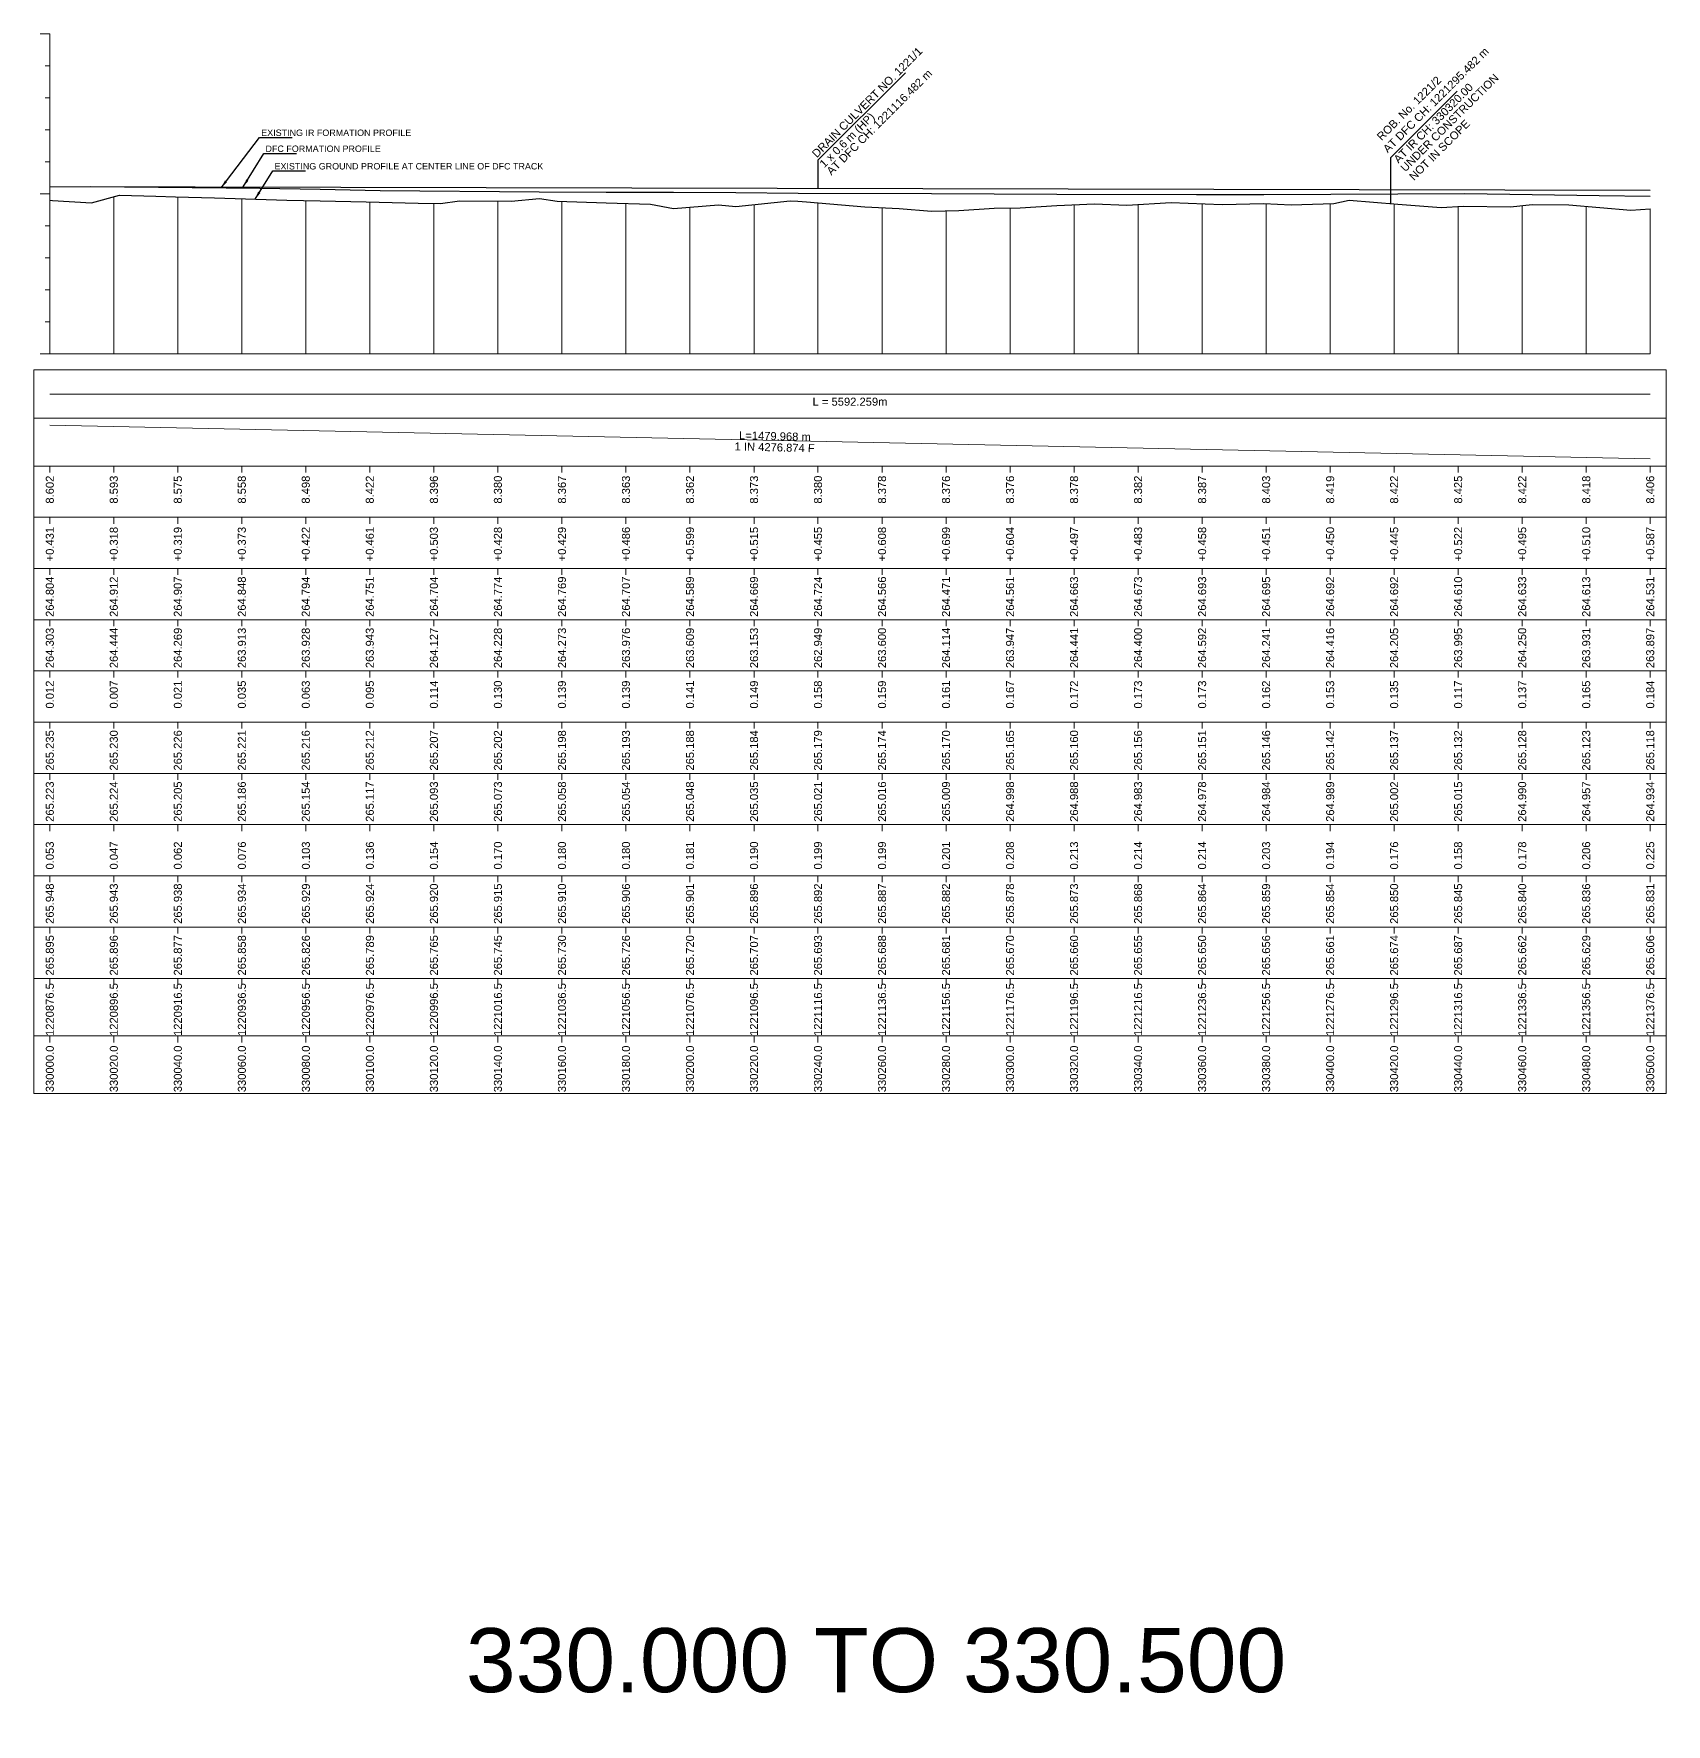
# Model space of a CAD drawing. Header units: metres. Extents: x 2905 to 23505, y -2719 to -1879.
# Drawn here: x 21995 to 22505, y -2428 to -1900 of the extents above; entities that cross this region are included whole.
import ezdxf
from ezdxf.enums import TextEntityAlignment as Align

# ---------------------------------------------------------------- set-up
doc = ezdxf.new("R2010")
doc.units = ezdxf.units.M
doc.header["$MEASUREMENT"] = 0
for name, color, linetype in [("LS BRIDGE'S", 7, 'Continuous'), ('LS DRAIN CULVERT', 10, 'Continuous'), ('ref text', 3, 'Continuous')]:
    doc.layers.add(name, color=color, linetype=linetype)
for name, color, linetype, lineweight in [('LS CUT FILL', 10, 'Continuous', 0), ('LS DATUM X', 7, 'Continuous', 0), ('LS DATUM Y', 7, 'Continuous', 0), ('LS EXG GL', 7, 'Continuous', 0), ('LS EXG IR CH', 7, 'Continuous', 0), ('LS EXG RL', 7, 'Continuous', 0), ('LS EXG. FL', 7, 'Continuous', 0), ('LS EXG. GL AT PRO. TOE', 7, 'Continuous', 0), ('LS FRAME', 7, 'Continuous', 0), ('LS HORIZONTAL ALIGNMENT', 10, 'Continuous', 0), ('LS PFL-EFL', 10, 'Continuous', 0), ('LS PRL-ERL', 10, 'Continuous', 0), ('LS PRO FL', 10, 'Continuous', 0), ('LS PRO. DFCC CH', 10, 'Continuous', 0), ('LS PRO. RL', 10, 'Continuous', 0), ('LS PROFILE EXG FL', 7, 'Continuous', 25), ('LS PROFILE EXG GL', 7, 'Continuous', 30), ('LS PROFILE PRO FL', 1, 'Continuous', 30), ('LS TICKS', 7, 'Continuous', 0), ('LS TRACK CENTER', 10, 'Continuous', 0), ('LS VERTICAL ALIGNMENT', 10, 'Continuous', 0), ('Profile Grid', 7, 'Continuous', 0)]:
    doc.layers.add(name, color=color, linetype=linetype, lineweight=lineweight)
doc.styles.get("Standard").update_dxf_attribs({"font": 'arial.ttf'})
doc.styles.add('Style-Arial', font='arial.ttf')
doc.dimstyles.get("Standard").update_dxf_attribs({"dimtxt": 5, "dimasz": 0.18, "dimexe": 0.18, "dimexo": 0.0625, "dimgap": 0.09, "dimtad": 0, "dimtih": 1, "dimtoh": 1, "dimdec": 4, "dimzin": 0, "dimdsep": 46, "dimtxsty": 'Standard', "dimcen": 0.09, "dimadec": 0, "dimazin": 0, "dimtfac": 1, "dimtdec": 4, "dimtofl": 0, "dimtmove": 0, "dimatfit": 3, "dimfxl": 1, "dimtolj": 1, "dimtzin": 0, "dimarcsym": 0})

msp = doc.modelspace()

# ---------------------------------------------------------------- linework, layer by layer
at = {"layer": "LS BRIDGE'S"}
for p, q in [((22419, -1938.59), (22439.65, -1917.95)), ((22419, -1953), (22419, -1938.59))]:
    msp.add_line(p, q, dxfattribs=at)
at = {"layer": 'LS DATUM X', "color": 7, "linetype": 'Continuous', "lineweight": 0}
msp.add_line((22000, -2000), (22500, -2000), dxfattribs=at)
at = {"layer": 'LS DATUM Y', "color": 7, "linetype": 'Continuous', "lineweight": 0}
for p, q in [((21997, -1900), (22000, -1900)), ((21997, -1900), (22000, -1900)), ((22000, -2000), (22000, -1900)), ((21998.5, -1910), (22000, -1910)), ((21998.5, -1920), (22000, -1920)), ((21998.5, -1930), (22000, -1930)), ((21998.5, -1940), (22000, -1940)), ((21997, -1950), (22000, -1950)), ((21998.5, -1960), (22000, -1960)), ((21998.5, -1970), (22000, -1970)), ((21998.5, -1980), (22000, -1980)), ((21998.5, -1990), (22000, -1990)), ((21997, -2000), (22000, -2000))]:
    msp.add_line(p, q, dxfattribs=at)
at = {"layer": 'LS DRAIN CULVERT'}
msp.add_lwpolyline([(22267.33, -1912.15), (22240, -1939.48), (22240, -1948.21)], dxfattribs=at)
at = {"layer": 'LS FRAME', "color": 7, "linetype": 'Continuous', "lineweight": 0, "flags": 128}
for points in [[(21995, -2020), (22505, -2020), (22505, -2005), (21995, -2005), (21995, -2020)], [(21995, -2035), (22505, -2035), (22505, -2020), (21995, -2020), (21995, -2035)], [(21995, -2051), (22505, -2051), (22505, -2035), (21995, -2035), (21995, -2051)], [(21995, -2067), (22505, -2067), (22505, -2051), (21995, -2051), (21995, -2067)], [(21995, -2083), (22505, -2083), (22505, -2067), (21995, -2067), (21995, -2083)], [(21995, -2099), (22505, -2099), (22505, -2083), (21995, -2083), (21995, -2099)], [(21995, -2115), (22505, -2115), (22505, -2099), (21995, -2099), (21995, -2115)], [(21995, -2131), (22505, -2131), (22505, -2115), (21995, -2115), (21995, -2131)], [(21995, -2147), (22505, -2147), (22505, -2131), (21995, -2131), (21995, -2147)], [(21995, -2163), (22505, -2163), (22505, -2147), (21995, -2147), (21995, -2163)], [(21995, -2179), (22505, -2179), (22505, -2163), (21995, -2163), (21995, -2179)], [(21995, -2195), (22505, -2195), (22505, -2179), (21995, -2179), (21995, -2195)], [(21995, -2213), (22505, -2213), (22505, -2195), (21995, -2195), (21995, -2213)], [(21995, -2231), (22505, -2231), (22505, -2213), (21995, -2213), (21995, -2231)]]:
    msp.add_lwpolyline(points, close=True, dxfattribs=at)
at = {"layer": 'LS HORIZONTAL ALIGNMENT', "lineweight": 0, "flags": 128}
msp.add_lwpolyline([(22000, -2012.5), (22500, -2012.5)], dxfattribs=at)
at = {"layer": 'LS PROFILE EXG FL'}
msp.add_lwpolyline([(22000, -1947.77), (22012.82, -1947.69), (22065.62, -1948.19), (22084.43, -1948.54), (22103.23, -1948.89), (22152.84, -1949.4), (22173.83, -1949.44), (22194.82, -1949.49), (22214.31, -1949.6), (22233.8, -1949.77), (22275.44, -1949.88), (22314.64, -1950.1), (22358.24, -1950.22), (22379.26, -1950.16), (22400.27, -1950.11), (22442.09, -1949.83), (22463.08, -1950.14), (22484.07, -1950.49), (22500, -1950.66)], dxfattribs=at)
at = {"layer": 'LS PROFILE EXG GL', "flags": 128}
msp.add_lwpolyline([(22000, -1951.96), (22000.84, -1952.03), (22013.04, -1952.78), (22021.82, -1950.38), (22033.14, -1950.72), (22039.22, -1950.9), (22051.42, -1951.26), (22074.07, -1951.94), (22084.43, -1952.16), (22098.8, -1952.45), (22115.1, -1952.91), (22122.07, -1952.98), (22128.03, -1952.12), (22144.13, -1952.31), (22152.95, -1951.46), (22158.48, -1952.26), (22173.83, -1952.74), (22187.65, -1953.17), (22194.82, -1954.51), (22208.91, -1953.42), (22214.31, -1953.91), (22231.31, -1952.13), (22233.65, -1952.27), (22236.43, -1952.44), (22254.62, -1954.09), (22265.38, -1954.58), (22275.49, -1955.4), (22284, -1955.19), (22295.04, -1954.5), (22303.19, -1954.32), (22314.62, -1953.6), (22326.35, -1953.09), (22336.44, -1953.49), (22350.32, -1952.65), (22366.28, -1953.35), (22379.26, -1953.01), (22387.78, -1953.41), (22401.16, -1953.05), (22405.96, -1951.97), (22421.18, -1953.17), (22434.72, -1954.24), (22441.64, -1953.79), (22456.32, -1954.02), (22463.17, -1953.36), (22474.56, -1953.42), (22493.94, -1955.03), (22500, -1954.69)], dxfattribs=at)
at = {"layer": 'LS PROFILE PRO FL'}
msp.add_line((22000, -1947.65), (22500, -1948.82), dxfattribs=at)
at = {"layer": 'LS TICKS', "color": 7, "linetype": 'Continuous', "lineweight": 0, "flags": 128}
for points in [[(22000, -2037), (22000, -2035)], [(22019.99, -2037), (22019.99, -2035)], [(22039.99, -2037), (22039.99, -2035)], [(22059.99, -2037), (22059.99, -2035)], [(22079.97, -2037), (22079.97, -2035)], [(22099.97, -2037), (22099.97, -2035)], [(22119.99, -2037), (22119.99, -2035)], [(22139.99, -2037), (22139.99, -2035)], [(22160, -2037), (22160, -2035)], [(22180, -2037), (22180, -2035)], [(22200.01, -2037), (22200.01, -2035)], [(22220.01, -2037), (22220.01, -2035)], [(22240, -2037), (22240, -2035)], [(22260, -2037), (22260, -2035)], [(22280, -2037), (22280, -2035)], [(22300, -2037), (22300, -2035)], [(22320, -2037), (22320, -2035)], [(22340, -2037), (22340, -2035)], [(22360.01, -2037), (22360.01, -2035)], [(22380.01, -2037), (22380.01, -2035)], [(22400.01, -2037), (22400.01, -2035)], [(22420, -2037), (22420, -2035)], [(22440, -2037), (22440, -2035)], [(22460, -2037), (22460, -2035)], [(22480, -2037), (22480, -2035)], [(22500, -2037), (22500, -2035)], [(22000, -2053), (22000, -2051)], [(22019.99, -2053), (22019.99, -2051)], [(22039.99, -2053), (22039.99, -2051)], [(22059.99, -2053), (22059.99, -2051)], [(22079.97, -2053), (22079.97, -2051)], [(22099.97, -2053), (22099.97, -2051)], [(22119.99, -2053), (22119.99, -2051)], [(22139.99, -2053), (22139.99, -2051)], [(22160, -2053), (22160, -2051)], [(22180, -2053), (22180, -2051)], [(22200.01, -2053), (22200.01, -2051)], [(22220.01, -2053), (22220.01, -2051)], [(22240, -2053), (22240, -2051)], [(22260, -2053), (22260, -2051)], [(22280, -2053), (22280, -2051)], [(22300, -2053), (22300, -2051)], [(22320, -2053), (22320, -2051)], [(22340, -2053), (22340, -2051)], [(22360.01, -2053), (22360.01, -2051)], [(22380.01, -2053), (22380.01, -2051)], [(22400.01, -2053), (22400.01, -2051)], [(22420, -2053), (22420, -2051)], [(22440, -2053), (22440, -2051)], [(22460, -2053), (22460, -2051)], [(22480, -2053), (22480, -2051)], [(22500, -2053), (22500, -2051)], [(22000, -2069), (22000, -2067)], [(22019.99, -2069), (22019.99, -2067)], [(22039.99, -2069), (22039.99, -2067)], [(22059.99, -2069), (22059.99, -2067)], [(22079.97, -2069), (22079.97, -2067)], [(22099.97, -2069), (22099.97, -2067)], [(22119.99, -2069), (22119.99, -2067)], [(22139.99, -2069), (22139.99, -2067)], [(22160, -2069), (22160, -2067)], [(22180, -2069), (22180, -2067)], [(22200.01, -2069), (22200.01, -2067)], [(22220.01, -2069), (22220.01, -2067)], [(22240, -2069), (22240, -2067)], [(22260, -2069), (22260, -2067)], [(22280, -2069), (22280, -2067)], [(22300, -2069), (22300, -2067)], [(22320, -2069), (22320, -2067)], [(22340, -2069), (22340, -2067)], [(22360.01, -2069), (22360.01, -2067)], [(22380.01, -2069), (22380.01, -2067)], [(22400.01, -2069), (22400.01, -2067)], [(22420, -2069), (22420, -2067)], [(22440, -2069), (22440, -2067)], [(22460, -2069), (22460, -2067)], [(22480, -2069), (22480, -2067)], [(22500, -2069), (22500, -2067)], [(22000, -2085), (22000, -2083)], [(22019.99, -2085), (22019.99, -2083)], [(22039.99, -2085), (22039.99, -2083)], [(22059.99, -2085), (22059.99, -2083)], [(22079.97, -2085), (22079.97, -2083)], [(22099.97, -2085), (22099.97, -2083)], [(22119.99, -2085), (22119.99, -2083)], [(22139.99, -2085), (22139.99, -2083)], [(22160, -2085), (22160, -2083)], [(22180, -2085), (22180, -2083)], [(22200.01, -2085), (22200.01, -2083)], [(22220.01, -2085), (22220.01, -2083)], [(22240, -2085), (22240, -2083)], [(22260, -2085), (22260, -2083)], [(22280, -2085), (22280, -2083)], [(22300, -2085), (22300, -2083)], [(22320, -2085), (22320, -2083)], [(22340, -2085), (22340, -2083)], [(22360.01, -2085), (22360.01, -2083)], [(22380.01, -2085), (22380.01, -2083)], [(22400.01, -2085), (22400.01, -2083)], [(22420, -2085), (22420, -2083)], [(22440, -2085), (22440, -2083)], [(22460, -2085), (22460, -2083)], [(22480, -2085), (22480, -2083)], [(22500, -2085), (22500, -2083)], [(22000, -2101), (22000, -2099)], [(22019.99, -2101), (22019.99, -2099)], [(22039.99, -2101), (22039.99, -2099)], [(22059.99, -2101), (22059.99, -2099)], [(22079.97, -2101), (22079.97, -2099)], [(22099.97, -2101), (22099.97, -2099)], [(22119.99, -2101), (22119.99, -2099)], [(22139.99, -2101), (22139.99, -2099)], [(22160, -2101), (22160, -2099)], [(22180, -2101), (22180, -2099)], [(22200.01, -2101), (22200.01, -2099)], [(22220.01, -2101), (22220.01, -2099)], [(22240, -2101), (22240, -2099)], [(22260, -2101), (22260, -2099)], [(22280, -2101), (22280, -2099)], [(22300, -2101), (22300, -2099)], [(22320, -2101), (22320, -2099)], [(22340, -2101), (22340, -2099)], [(22360.01, -2101), (22360.01, -2099)], [(22380.01, -2101), (22380.01, -2099)], [(22400.01, -2101), (22400.01, -2099)], [(22420, -2101), (22420, -2099)], [(22440, -2101), (22440, -2099)], [(22460, -2101), (22460, -2099)], [(22480, -2101), (22480, -2099)], [(22500, -2101), (22500, -2099)], [(22000, -2117), (22000, -2115)], [(22019.99, -2117), (22019.99, -2115)], [(22039.99, -2117), (22039.99, -2115)], [(22059.99, -2117), (22059.99, -2115)], [(22079.97, -2117), (22079.97, -2115)], [(22099.97, -2117), (22099.97, -2115)], [(22119.99, -2117), (22119.99, -2115)], [(22139.99, -2117), (22139.99, -2115)], [(22160, -2117), (22160, -2115)], [(22180, -2117), (22180, -2115)], [(22200.01, -2117), (22200.01, -2115)], [(22220.01, -2117), (22220.01, -2115)], [(22240, -2117), (22240, -2115)], [(22260, -2117), (22260, -2115)], [(22280, -2117), (22280, -2115)], [(22300, -2117), (22300, -2115)], [(22320, -2117), (22320, -2115)], [(22340, -2117), (22340, -2115)], [(22360.01, -2117), (22360.01, -2115)], [(22380.01, -2117), (22380.01, -2115)], [(22400.01, -2117), (22400.01, -2115)], [(22420, -2117), (22420, -2115)], [(22440, -2117), (22440, -2115)], [(22460, -2117), (22460, -2115)], [(22480, -2117), (22480, -2115)], [(22500, -2117), (22500, -2115)], [(22000, -2133), (22000, -2131)], [(22019.99, -2133), (22019.99, -2131)], [(22039.99, -2133), (22039.99, -2131)], [(22059.99, -2133), (22059.99, -2131)], [(22079.97, -2133), (22079.97, -2131)], [(22099.97, -2133), (22099.97, -2131)], [(22119.99, -2133), (22119.99, -2131)], [(22139.99, -2133), (22139.99, -2131)], [(22160, -2133), (22160, -2131)], [(22180, -2133), (22180, -2131)], [(22200.01, -2133), (22200.01, -2131)], [(22220.01, -2133), (22220.01, -2131)], [(22240, -2133), (22240, -2131)], [(22260, -2133), (22260, -2131)], [(22280, -2133), (22280, -2131)], [(22300, -2133), (22300, -2131)], [(22320, -2133), (22320, -2131)], [(22340, -2133), (22340, -2131)], [(22360.01, -2133), (22360.01, -2131)], [(22380.01, -2133), (22380.01, -2131)], [(22400.01, -2133), (22400.01, -2131)], [(22420, -2133), (22420, -2131)], [(22440, -2133), (22440, -2131)], [(22460, -2133), (22460, -2131)], [(22480, -2133), (22480, -2131)], [(22500, -2133), (22500, -2131)], [(22000, -2149), (22000, -2147)], [(22019.99, -2149), (22019.99, -2147)], [(22039.99, -2149), (22039.99, -2147)], [(22059.99, -2149), (22059.99, -2147)], [(22079.97, -2149), (22079.97, -2147)], [(22099.97, -2149), (22099.97, -2147)], [(22119.99, -2149), (22119.99, -2147)], [(22139.99, -2149), (22139.99, -2147)], [(22160, -2149), (22160, -2147)], [(22180, -2149), (22180, -2147)], [(22200.01, -2149), (22200.01, -2147)], [(22220.01, -2149), (22220.01, -2147)], [(22240, -2149), (22240, -2147)], [(22260, -2149), (22260, -2147)], [(22280, -2149), (22280, -2147)], [(22300, -2149), (22300, -2147)], [(22320, -2149), (22320, -2147)], [(22340, -2149), (22340, -2147)], [(22360.01, -2149), (22360.01, -2147)], [(22380.01, -2149), (22380.01, -2147)], [(22400.01, -2149), (22400.01, -2147)], [(22420, -2149), (22420, -2147)], [(22440, -2149), (22440, -2147)], [(22460, -2149), (22460, -2147)], [(22480, -2149), (22480, -2147)], [(22500, -2149), (22500, -2147)], [(22000, -2165), (22000, -2163)], [(22019.99, -2165), (22019.99, -2163)], [(22039.99, -2165), (22039.99, -2163)], [(22059.99, -2165), (22059.99, -2163)], [(22079.97, -2165), (22079.97, -2163)], [(22099.97, -2165), (22099.97, -2163)], [(22119.99, -2165), (22119.99, -2163)], [(22139.99, -2165), (22139.99, -2163)], [(22160, -2165), (22160, -2163)], [(22180, -2165), (22180, -2163)], [(22200.01, -2165), (22200.01, -2163)], [(22220.01, -2165), (22220.01, -2163)], [(22240, -2165), (22240, -2163)], [(22260, -2165), (22260, -2163)], [(22280, -2165), (22280, -2163)], [(22300, -2165), (22300, -2163)], [(22320, -2165), (22320, -2163)], [(22340, -2165), (22340, -2163)], [(22360.01, -2165), (22360.01, -2163)], [(22380.01, -2165), (22380.01, -2163)], [(22400.01, -2165), (22400.01, -2163)], [(22420, -2165), (22420, -2163)], [(22440, -2165), (22440, -2163)], [(22460, -2165), (22460, -2163)], [(22480, -2165), (22480, -2163)], [(22500, -2165), (22500, -2163)], [(22000, -2181), (22000, -2179)], [(22019.99, -2181), (22019.99, -2179)], [(22039.99, -2181), (22039.99, -2179)], [(22059.99, -2181), (22059.99, -2179)], [(22079.97, -2181), (22079.97, -2179)], [(22099.97, -2181), (22099.97, -2179)], [(22119.99, -2181), (22119.99, -2179)], [(22139.99, -2181), (22139.99, -2179)], [(22160, -2181), (22160, -2179)], [(22180, -2181), (22180, -2179)], [(22200.01, -2181), (22200.01, -2179)], [(22220.01, -2181), (22220.01, -2179)], [(22240, -2181), (22240, -2179)], [(22260, -2181), (22260, -2179)], [(22280, -2181), (22280, -2179)], [(22300, -2181), (22300, -2179)], [(22320, -2181), (22320, -2179)], [(22340, -2181), (22340, -2179)], [(22360.01, -2181), (22360.01, -2179)], [(22380.01, -2181), (22380.01, -2179)], [(22400.01, -2181), (22400.01, -2179)], [(22420, -2181), (22420, -2179)], [(22440, -2181), (22440, -2179)], [(22460, -2181), (22460, -2179)], [(22480, -2181), (22480, -2179)], [(22500, -2181), (22500, -2179)], [(22000, -2197), (22000, -2195)], [(22019.99, -2197), (22019.99, -2195)], [(22039.99, -2197), (22039.99, -2195)], [(22059.99, -2197), (22059.99, -2195)], [(22079.97, -2197), (22079.97, -2195)], [(22099.97, -2197), (22099.97, -2195)], [(22119.99, -2197), (22119.99, -2195)], [(22139.99, -2197), (22139.99, -2195)], [(22160, -2197), (22160, -2195)], [(22180, -2197), (22180, -2195)], [(22200.01, -2197), (22200.01, -2195)], [(22220.01, -2197), (22220.01, -2195)], [(22240, -2197), (22240, -2195)], [(22260, -2197), (22260, -2195)], [(22280, -2197), (22280, -2195)], [(22300, -2197), (22300, -2195)], [(22320, -2197), (22320, -2195)], [(22340, -2197), (22340, -2195)], [(22360.01, -2197), (22360.01, -2195)], [(22380.01, -2197), (22380.01, -2195)], [(22400.01, -2197), (22400.01, -2195)], [(22420, -2197), (22420, -2195)], [(22440, -2197), (22440, -2195)], [(22460, -2197), (22460, -2195)], [(22480, -2197), (22480, -2195)], [(22500, -2197), (22500, -2195)], [(22000, -2215), (22000, -2213)], [(22019.99, -2215), (22019.99, -2213)], [(22039.99, -2215), (22039.99, -2213)], [(22059.99, -2215), (22059.99, -2213)], [(22079.97, -2215), (22079.97, -2213)], [(22099.97, -2215), (22099.97, -2213)], [(22119.99, -2215), (22119.99, -2213)], [(22139.99, -2215), (22139.99, -2213)], [(22160, -2215), (22160, -2213)], [(22180, -2215), (22180, -2213)], [(22200.01, -2215), (22200.01, -2213)], [(22220.01, -2215), (22220.01, -2213)], [(22240, -2215), (22240, -2213)], [(22260, -2215), (22260, -2213)], [(22280, -2215), (22280, -2213)], [(22300, -2215), (22300, -2213)], [(22320, -2215), (22320, -2213)], [(22340, -2215), (22340, -2213)], [(22360.01, -2215), (22360.01, -2213)], [(22380.01, -2215), (22380.01, -2213)], [(22400.01, -2215), (22400.01, -2213)], [(22420, -2215), (22420, -2213)], [(22440, -2215), (22440, -2213)], [(22460, -2215), (22460, -2213)], [(22480, -2215), (22480, -2213)], [(22500, -2215), (22500, -2213)]]:
    msp.add_lwpolyline(points, dxfattribs=at)
at = {"layer": 'LS VERTICAL ALIGNMENT', "linetype": 'Continuous', "lineweight": 0, "flags": 128}
msp.add_lwpolyline([(22000, -2022.25), (22500, -2032.75)], dxfattribs=at)
at = {"layer": 'Profile Grid', "linetype": 'Continuous', "lineweight": 0, "flags": 128}
for points in [[(22000, -2000), (22000, -1951.96)], [(22019.99, -2000), (22019.99, -1950.88)], [(22039.99, -2000), (22039.99, -1950.93)], [(22059.99, -2000), (22059.99, -1951.52)], [(22079.97, -2000), (22079.97, -1952.06)], [(22099.97, -2000), (22099.97, -1952.49)], [(22119.99, -2000), (22119.99, -1952.96)], [(22139.99, -2000), (22139.99, -1952.26)], [(22160, -2000), (22160, -1952.31)], [(22180, -2000), (22180, -1952.93)], [(22220.01, -2000), (22220.01, -1953.31)], [(22240, -2000), (22240, -1952.76)], [(22320, -2000), (22320, -1953.37)], [(22340, -2000), (22340, -1953.27)], [(22360.01, -2000), (22360.01, -1953.07)], [(22380.01, -2000), (22380.01, -1953.05)], [(22400.01, -2000), (22400.01, -1953.08)], [(22420, -2000), (22420, -1953.08)], [(22200.01, -2000), (22200.01, -1954.11)], [(22260, -2000), (22260, -1954.34)], [(22280, -2000), (22280, -1955.29)], [(22300, -2000), (22300, -1954.39)], [(22440, -2000), (22440, -1953.9)], [(22460, -2000), (22460, -1953.67)], [(22480, -2000), (22480, -1953.87)], [(22500, -2000), (22500, -1954.69)]]:
    msp.add_lwpolyline(points, dxfattribs=at)

# ---------------------------------------------------------------- texts
at = {"layer": "LS BRIDGE'S", "color": 10}
for s, p in [('AT DFC CH: 1221295.482 m', (22418.02, -1937.38)), ('ROB. No. 1221/2', (22416.09, -1933.54))]:
    msp.add_text(s, height=2.5, rotation=44.8667, dxfattribs=at).set_placement(p)
at = {"layer": "LS BRIDGE'S"}
msp.add_text('AT IR CH: 330320.00', height=2.5, rotation=45.1659, dxfattribs=at).set_placement((22421.36, -1940.61))
at = {"layer": "LS BRIDGE'S", "color": 5}
for s, p in [('UNDER CONSTRUCTION ', (22423.46, -1943.3)), ('NOT IN SCOPE', (22426.17, -1946.01))]:
    msp.add_text(s, height=2.5, rotation=44.8667, dxfattribs=at).set_placement(p)
at = {"layer": 'LS CUT FILL', "lineweight": 0, "style": 'Style-Arial'}
for s, p in [('+0.431', (22000, -2054)), ('+0.318', (22019.99, -2054)), ('+0.319', (22039.99, -2054)), ('+0.373', (22059.99, -2054)), ('+0.422', (22079.97, -2054)), ('+0.461', (22099.97, -2054)), ('+0.503', (22119.99, -2054)), ('+0.428', (22139.99, -2054)), ('+0.429', (22160, -2054)), ('+0.486', (22180, -2054)), ('+0.599', (22200.01, -2054)), ('+0.515', (22220.01, -2054)), ('+0.455', (22240, -2054)), ('+0.608', (22260, -2054)), ('+0.699', (22280, -2054)), ('+0.604', (22300, -2054)), ('+0.497', (22320, -2054)), ('+0.483', (22340, -2054)), ('+0.458', (22360.01, -2054)), ('+0.451', (22380.01, -2054)), ('+0.450', (22400.01, -2054)), ('+0.445', (22420, -2054)), ('+0.522', (22440, -2054)), ('+0.495', (22460, -2054)), ('+0.510', (22480, -2054)), ('+0.587', (22500, -2054))]:
    msp.add_text(s, height=2.5, rotation=90, dxfattribs=at).set_placement(p, align=Align.MIDDLE_RIGHT)
at = {"layer": 'LS DRAIN CULVERT'}
for s, p in [('DRAIN CULVERT NO. 1221/1', (22239.61, -1938.87)), ('AT DFC CH: 1221116.482 m', (22244.17, -1944.31)), ('1 x 0.6 m (HP)', (22241.97, -1942.02))]:
    msp.add_text(s, height=2.5, rotation=44.9599, dxfattribs=at).set_placement(p)
at = {"layer": 'LS EXG GL', "lineweight": 0, "style": 'Style-Arial'}
for s, p in [('264.804', (22000, -2069.5)), ('264.912', (22019.99, -2069.5)), ('264.907', (22039.99, -2069.5)), ('264.848', (22059.99, -2069.5)), ('264.794', (22079.97, -2069.5)), ('264.751', (22099.97, -2069.5)), ('264.704', (22119.99, -2069.5)), ('264.774', (22139.99, -2069.5)), ('264.769', (22160, -2069.5)), ('264.707', (22180, -2069.5)), ('264.589', (22200.01, -2069.5)), ('264.669', (22220.01, -2069.5)), ('264.724', (22240, -2069.5)), ('264.566', (22260, -2069.5)), ('264.471', (22280, -2069.5)), ('264.561', (22300, -2069.5)), ('264.663', (22320, -2069.5)), ('264.673', (22340, -2069.5)), ('264.693', (22360.01, -2069.5)), ('264.695', (22380.01, -2069.5)), ('264.692', (22400.01, -2069.5)), ('264.692', (22420, -2069.5)), ('264.610', (22440, -2069.5)), ('264.633', (22460, -2069.5)), ('264.613', (22480, -2069.5)), ('264.531', (22500, -2069.5))]:
    msp.add_text(s, height=2.5, rotation=90, dxfattribs=at).set_placement(p, align=Align.MIDDLE_RIGHT)
at = {"layer": 'LS EXG IR CH', "style": 'Style-Arial'}
for s, p in [('330000.0', (22000, -2216)), ('330020.0', (22020, -2216)), ('330040.0', (22040, -2216)), ('330060.0', (22060, -2216)), ('330080.0', (22080, -2216)), ('330100.0', (22100, -2216)), ('330120.0', (22120, -2216)), ('330140.0', (22140, -2216)), ('330160.0', (22160, -2216)), ('330180.0', (22180, -2216)), ('330200.0', (22200, -2216)), ('330220.0', (22220, -2216)), ('330240.0', (22240, -2216)), ('330260.0', (22260, -2216)), ('330280.0', (22280, -2216)), ('330300.0', (22300, -2216)), ('330320.0', (22320, -2216)), ('330340.0', (22340, -2216)), ('330360.0', (22360, -2216)), ('330380.0', (22380, -2216)), ('330400.0', (22400, -2216)), ('330420.0', (22420, -2216)), ('330440.0', (22440, -2216)), ('330460.0', (22460, -2216)), ('330480.0', (22480, -2216)), ('330500.0', (22500, -2216))]:
    msp.add_text(s, height=2.5, rotation=90, dxfattribs=at).set_placement(p, align=Align.MIDDLE_RIGHT)
at = {"layer": 'LS EXG RL', "style": 'Style-Arial'}
for s, p in [('265.895', (22000, -2181.5)), ('265.896', (22020, -2181.5)), ('265.877', (22040, -2181.5)), ('265.858', (22060, -2181.5)), ('265.826', (22080, -2181.5)), ('265.789', (22100, -2181.5)), ('265.765', (22120, -2181.5)), ('265.745', (22140, -2181.5)), ('265.730', (22160, -2181.5)), ('265.726', (22180, -2181.5)), ('265.720', (22200, -2181.5)), ('265.707', (22220, -2181.5)), ('265.693', (22240, -2181.5)), ('265.688', (22260, -2181.5)), ('265.681', (22280, -2181.5)), ('265.670', (22300, -2181.5)), ('265.660', (22320, -2181.5)), ('265.655', (22340, -2181.5)), ('265.650', (22360, -2181.5)), ('265.656', (22380, -2181.5)), ('265.661', (22400, -2181.5)), ('265.674', (22420, -2181.5)), ('265.687', (22440, -2181.5)), ('265.662', (22460, -2181.5)), ('265.629', (22480, -2181.5)), ('265.606', (22500, -2181.5))]:
    msp.add_text(s, height=2.5, rotation=90, dxfattribs=at).set_placement(p, align=Align.MIDDLE_RIGHT)
at = {"layer": 'LS EXG. FL'}
for s, p in [('265.223', (22000, -2133.5)), ('265.224', (22019.99, -2133.5)), ('265.205', (22039.99, -2133.5)), ('265.186', (22059.99, -2133.5)), ('265.154', (22079.97, -2133.5)), ('265.117', (22099.97, -2133.5)), ('265.093', (22119.99, -2133.5)), ('265.073', (22139.99, -2133.5)), ('265.058', (22160, -2133.5)), ('265.054', (22180, -2133.5)), ('265.048', (22200.01, -2133.5)), ('265.035', (22220.01, -2133.5)), ('265.021', (22240, -2133.5)), ('265.016', (22260, -2133.5)), ('265.009', (22280, -2133.5)), ('264.998', (22300, -2133.5)), ('264.988', (22320, -2133.5)), ('264.983', (22340, -2133.5)), ('264.978', (22360.01, -2133.5)), ('264.984', (22380.01, -2133.5)), ('264.989', (22400.01, -2133.5)), ('265.002', (22420, -2133.5)), ('265.015', (22440, -2133.5)), ('264.990', (22460, -2133.5)), ('264.957', (22480, -2133.5)), ('264.934', (22500, -2133.5))]:
    msp.add_text(s, height=2.5, rotation=90, dxfattribs=at).set_placement(p, align=Align.MIDDLE_RIGHT)
at = {"layer": 'LS EXG. GL AT PRO. TOE'}
for s, p in [('264.303', (22000, -2085.5)), ('264.444', (22019.99, -2085.5)), ('264.269', (22039.99, -2085.5)), ('263.913', (22059.99, -2085.5)), ('263.928', (22079.97, -2085.5)), ('263.943', (22099.97, -2085.5)), ('264.127', (22119.99, -2085.5)), ('264.228', (22139.99, -2085.5)), ('264.273', (22160, -2085.5)), ('263.976', (22180, -2085.5)), ('263.609', (22200.01, -2085.5)), ('263.153', (22220.01, -2085.5)), ('262.949', (22240, -2085.5)), ('263.600', (22260, -2085.5)), ('264.114', (22280, -2085.5)), ('263.947', (22300, -2085.5)), ('264.441', (22320, -2085.5)), ('264.400', (22340, -2085.5)), ('264.592', (22360.01, -2085.5)), ('264.241', (22380.01, -2085.5)), ('264.416', (22400.01, -2085.5)), ('264.205', (22420, -2085.5)), ('263.995', (22440, -2085.5)), ('264.250', (22460, -2085.5)), ('263.931', (22480, -2085.5)), ('263.897', (22500, -2085.5))]:
    msp.add_text(s, height=2.5, rotation=90, dxfattribs=at).set_placement(p, align=Align.MIDDLE_RIGHT)
at = {"layer": 'LS HORIZONTAL ALIGNMENT', "lineweight": 0, "insert": (22250, -2014.92), "char_height": 2.5, "attachment_point": 5, "line_spacing_factor": 0.6, "style": 'Style-Arial'}
msp.add_mtext('L = 5592.259m', dxfattribs=at)
at = {"layer": 'LS PFL-EFL'}
for s, p in [('0.012', (22000, -2102)), ('0.007', (22019.99, -2102)), ('0.021', (22039.99, -2102)), ('0.035', (22059.99, -2102)), ('0.063', (22079.97, -2102)), ('0.095', (22099.97, -2102)), ('0.114', (22119.99, -2102)), ('0.130', (22139.99, -2102)), ('0.139', (22160, -2102)), ('0.139', (22180, -2102)), ('0.141', (22200.01, -2102)), ('0.149', (22220.01, -2102)), ('0.158', (22240, -2102)), ('0.159', (22260, -2102)), ('0.161', (22280, -2102)), ('0.167', (22300, -2102)), ('0.172', (22320, -2102)), ('0.173', (22340, -2102)), ('0.173', (22360.01, -2102)), ('0.162', (22380.01, -2102)), ('0.153', (22400.01, -2102)), ('0.135', (22420, -2102)), ('0.117', (22440, -2102)), ('0.137', (22460, -2102)), ('0.165', (22480, -2102)), ('0.184', (22500, -2102))]:
    msp.add_text(s, height=2.5, rotation=90, dxfattribs=at).set_placement(p, align=Align.MIDDLE_RIGHT)
at = {"layer": 'LS PRL-ERL'}
for s, p in [('0.053', (22001.25, -2161)), ('0.053', (22001.25, -2161)), ('0.047', (22021.25, -2161)), ('0.047', (22021.25, -2161)), ('0.062', (22041.25, -2161)), ('0.062', (22041.25, -2161)), ('0.076', (22061.25, -2161)), ('0.076', (22061.25, -2161)), ('0.103', (22081.25, -2161)), ('0.103', (22081.25, -2161)), ('0.136', (22101.25, -2161)), ('0.136', (22101.25, -2161)), ('0.154', (22121.25, -2161)), ('0.154', (22121.25, -2161)), ('0.170', (22141.25, -2161)), ('0.180', (22161.25, -2161)), ('0.180', (22181.25, -2161)), ('0.181', (22201.25, -2161)), ('0.181', (22201.25, -2161)), ('0.190', (22221.25, -2161)), ('0.199', (22241.25, -2161)), ('0.199', (22241.25, -2161)), ('0.199', (22261.25, -2161)), ('0.199', (22261.25, -2161)), ('0.201', (22281.25, -2161)), ('0.201', (22281.25, -2161)), ('0.208', (22301.25, -2161)), ('0.208', (22301.25, -2161)), ('0.213', (22321.25, -2161)), ('0.213', (22321.25, -2161)), ('0.214', (22341.25, -2161)), ('0.214', (22341.25, -2161)), ('0.214', (22361.25, -2161)), ('0.214', (22361.25, -2161)), ('0.203', (22381.25, -2161)), ('0.203', (22381.25, -2161)), ('0.194', (22401.25, -2161)), ('0.194', (22401.25, -2161)), ('0.176', (22421.25, -2161)), ('0.176', (22421.25, -2161)), ('0.158', (22441.25, -2161)), ('0.158', (22441.25, -2161)), ('0.178', (22461.25, -2161)), ('0.178', (22461.25, -2161)), ('0.206', (22481.25, -2161)), ('0.206', (22481.25, -2161)), ('0.225', (22501.25, -2161)), ('0.225', (22501.25, -2161)), ('0.17', (22141.25, -2161)), ('0.18', (22161.25, -2161)), ('0.18', (22181.25, -2161)), ('0.19', (22221.25, -2161))]:
    msp.add_text(s, height=2.5, rotation=90, dxfattribs=at).set_placement(p)
at = {"layer": 'LS PRO FL', "lineweight": 0, "style": 'Style-Arial'}
for s, p in [('265.235', (22000, -2117.5)), ('265.230', (22019.99, -2117.5)), ('265.226', (22039.99, -2117.5)), ('265.221', (22059.99, -2117.5)), ('265.216', (22079.97, -2117.5)), ('265.212', (22099.97, -2117.5)), ('265.207', (22119.99, -2117.5)), ('265.202', (22139.99, -2117.5)), ('265.198', (22160, -2117.5)), ('265.193', (22180, -2117.5)), ('265.188', (22200.01, -2117.5)), ('265.184', (22220.01, -2117.5)), ('265.179', (22240, -2117.5)), ('265.174', (22260, -2117.5)), ('265.170', (22280, -2117.5)), ('265.165', (22300, -2117.5)), ('265.160', (22320, -2117.5)), ('265.156', (22340, -2117.5)), ('265.151', (22360.01, -2117.5)), ('265.146', (22380.01, -2117.5)), ('265.142', (22400.01, -2117.5)), ('265.137', (22420, -2117.5)), ('265.132', (22440, -2117.5)), ('265.128', (22460, -2117.5)), ('265.123', (22480, -2117.5)), ('265.118', (22500, -2117.5))]:
    msp.add_text(s, height=2.5, rotation=90, dxfattribs=at).set_placement(p, align=Align.MIDDLE_RIGHT)
at = {"layer": 'LS PRO. DFCC CH'}
for s, p in [('1220876.5', (22001.25, -2213)), ('1220896.5', (22021.25, -2213)), ('1220916.5', (22041.25, -2213)), ('1220936.5', (22061.25, -2213)), ('1220956.5', (22081.25, -2213)), ('1220976.5', (22101.25, -2213)), ('1220996.5', (22121.25, -2213)), ('1221016.5', (22141.25, -2213)), ('1221036.5', (22161.25, -2213)), ('1221056.5', (22181.25, -2213)), ('1221076.5', (22201.25, -2213)), ('1221096.5', (22221.25, -2213)), ('1221116.5', (22241.25, -2213)), ('1221136.5', (22261.25, -2213)), ('1221156.5', (22281.25, -2213)), ('1221176.5', (22301.25, -2213)), ('1221196.5', (22321.25, -2213)), ('1221216.5', (22341.25, -2213)), ('1221236.5', (22361.25, -2213)), ('1221256.5', (22381.25, -2213)), ('1221276.5', (22401.25, -2213)), ('1221296.5', (22421.25, -2213)), ('1221316.5', (22441.25, -2213)), ('1221336.5', (22461.25, -2213)), ('1221356.5', (22481.25, -2213)), ('1221376.5', (22501.25, -2213))]:
    msp.add_text(s, height=2.5, rotation=90, dxfattribs=at).set_placement(p)
at = {"layer": 'LS PRO. RL'}
for s, p in [('265.948', (22001.25, -2178)), ('265.943', (22021.25, -2178)), ('265.938', (22041.25, -2178)), ('265.934', (22061.25, -2178)), ('265.929', (22081.25, -2178)), ('265.924', (22101.25, -2178)), ('265.920', (22121.25, -2178)), ('265.915', (22141.25, -2178)), ('265.910', (22161.25, -2178)), ('265.906', (22181.25, -2178)), ('265.901', (22201.25, -2178)), ('265.896', (22221.25, -2178)), ('265.892', (22241.25, -2178)), ('265.887', (22261.25, -2178)), ('265.882', (22281.25, -2178)), ('265.878', (22301.25, -2178)), ('265.873', (22321.25, -2178)), ('265.868', (22341.25, -2178)), ('265.864', (22361.25, -2178)), ('265.859', (22381.25, -2178)), ('265.854', (22401.25, -2178)), ('265.850', (22421.25, -2178)), ('265.845', (22441.25, -2178)), ('265.840', (22461.25, -2178)), ('265.836', (22481.25, -2178)), ('265.831', (22501.25, -2178))]:
    msp.add_text(s, height=2.5, rotation=90, dxfattribs=at).set_placement(p)
at = {"layer": 'LS PROFILE EXG FL', "color": 7, "linetype": 'Continuous', "lineweight": 0, "style": 'Style-Arial'}
msp.add_text('EXISTING IR FORMATION PROFILE', height=2, dxfattribs=at).set_placement((22066.06, -1931.9))
at = {"layer": 'LS PROFILE EXG GL', "color": 7, "lineweight": 0, "style": 'Style-Arial'}
msp.add_text('EXISTING GROUND PROFILE AT CENTER LINE OF DFC TRACK', height=2, dxfattribs=at).set_placement((22070.21, -1942.37, 0))
at = {"layer": 'LS PROFILE PRO FL', "style": 'Style-Arial'}
msp.add_text(' DFC FORMATION PROFILE', height=2, dxfattribs=at).set_placement((22066.61, -1936.89, 0))
at = {"layer": 'LS TRACK CENTER'}
for s, p in [('8.602', (22000, -2038)), ('8.593', (22019.99, -2038)), ('8.575', (22039.99, -2038)), ('8.558', (22059.99, -2038)), ('8.498', (22079.97, -2038)), ('8.422', (22099.97, -2038)), ('8.396', (22119.99, -2038)), ('8.380', (22139.99, -2038)), ('8.367', (22160, -2038)), ('8.363', (22180, -2038)), ('8.362', (22200.01, -2038)), ('8.373', (22220.01, -2038)), ('8.380', (22240, -2038)), ('8.378', (22260, -2038)), ('8.376', (22280, -2038)), ('8.376', (22300, -2038)), ('8.378', (22320, -2038)), ('8.382', (22340, -2038)), ('8.387', (22360.01, -2038)), ('8.403', (22380.01, -2038)), ('8.419', (22400.01, -2038)), ('8.422', (22420, -2038)), ('8.425', (22440, -2038)), ('8.422', (22460, -2038)), ('8.418', (22480, -2038)), ('8.406', (22500, -2038))]:
    msp.add_text(s, height=2.5, rotation=90, dxfattribs=at).set_placement(p, align=Align.MIDDLE_RIGHT)
at = {"layer": 'LS VERTICAL ALIGNMENT', "lineweight": 0, "insert": (22226.5, -2027.42), "char_height": 2.5, "attachment_point": 5, "rotation": 358.6212, "line_spacing_factor": 0.84, "style": 'Style-Arial'}
msp.add_mtext('L=1479.968 m\\P1 IN 4276.874 F', dxfattribs=at)
at = {"layer": 'ref text', "color": 3, "insert": (22130, -2418.23), "char_height": 20, "width": 256.3165, "attachment_point": 7, "bg_fill": 3, "box_fill_scale": 1.5, "bg_fill_color": 256, "bg_fill_transparency": 0}
msp.add_mtext('330.000 TO 330.500', dxfattribs=at)

# ---------------------------------------------------------------- leaders
at = {"layer": 'LS PROFILE EXG FL', "color": 7, "lineweight": -3}
msp.add_leader([(22053.51, -1948.08), (22065.55, -1932.36), (22075.69, -1932.36)], dimstyle='Standard', override={"dimasz": 2.5, "dimexe": 0.25, "dimexo": 0.25, "dimgap": 0.25, "dimtad": 0, "dimtih": 0, "dimtoh": 0, "dimzin": 11, "dimadec": 4, "dimazin": 3, "dimatfit": 1, "dimfrac": 2, "dimtolj": 0, "dimtzin": 11}, dxfattribs=at)
at = {"layer": 'LS PROFILE EXG GL', "color": 7, "lineweight": -3}
msp.add_leader([(22064.11, -1951.64, 0), (22069.7, -1942.82, 0), (22079.84, -1942.82, 0)], dimstyle='Standard', override={"dimasz": 2.5, "dimexe": 0.25, "dimexo": 0.25, "dimgap": 0.25, "dimtad": 0, "dimtih": 0, "dimtoh": 0, "dimzin": 11, "dimadec": 4, "dimazin": 3, "dimatfit": 1, "dimfrac": 2, "dimtolj": 0, "dimtzin": 11}, dxfattribs=at)
at = {"layer": 'LS PROFILE PRO FL', "lineweight": -3}
msp.add_leader([(22060.41, -1947.79, 0), (22066.89, -1937.35, 0), (22077.03, -1937.35, 0)], dimstyle='Standard', override={"dimasz": 2.5, "dimexe": 0.25, "dimexo": 0.25, "dimgap": 0.25, "dimtad": 0, "dimtih": 0, "dimtoh": 0, "dimzin": 11, "dimadec": 4, "dimazin": 3, "dimatfit": 1, "dimfrac": 2, "dimtolj": 0, "dimtzin": 11}, dxfattribs=at)

doc.saveas('drawing.dxf')
